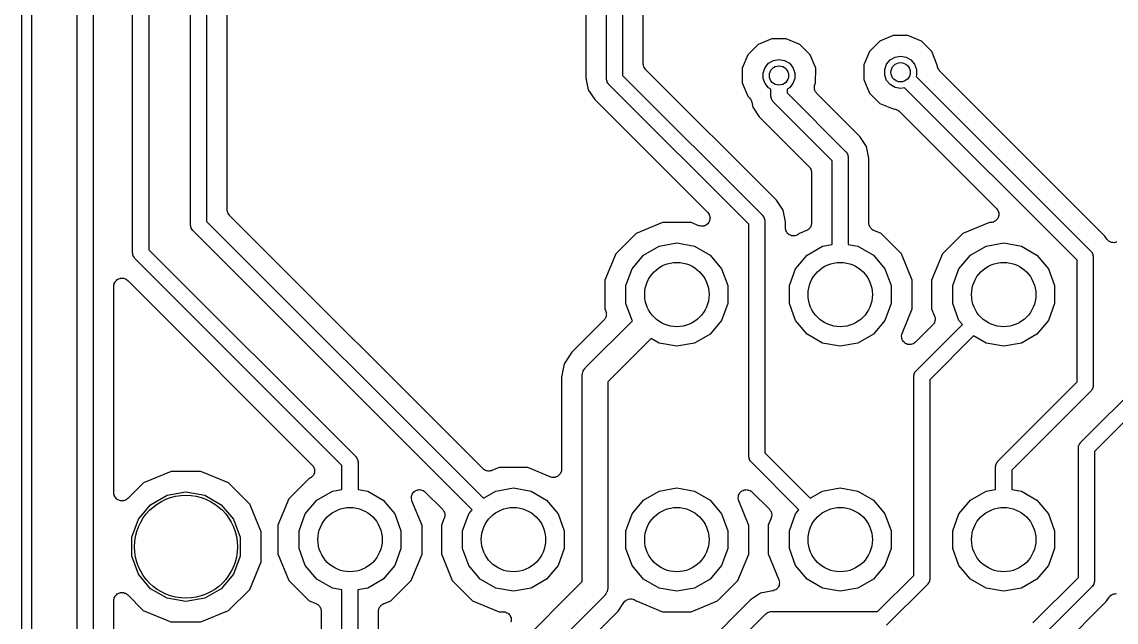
# Model space of a CAD drawing. Extents: x 25 to 125, y -125 to -25.
# Drawn here: x 24.93 to 41.93, y -100.95 to -91.62 of the extents above; entities that cross this region are included whole.
import ezdxf

# ---------------------------------------------------------------- set-up
doc = ezdxf.new("R2010")
doc.units = 0
doc.header["$MEASUREMENT"] = 0
doc.layers.add('BLACK', color=7, linetype='CONTINUOUS')

msp = doc.modelspace()

# ---------------------------------------------------------------- linework, layer by layer
at = {"layer": 'Black'}
for p, q in [((24.925, -125), (24.925, -25)), ((25.075, -25.075), (25.075, -124.925)), ((26.6466, -95.2157), (26.6466, -51.816)), ((26.8966, -51.8678), (26.8966, -95.1639)), ((25.783, -110.794), (25.783, -67.7772)), ((26.033, -67.7772), (26.033, -110.742)), ((34.0126, -92.5068), (34.0126, -72.5885)), ((34.2626, -72.6179), (34.2626, -92.455)), ((27.5466, -94.7778), (27.5466, -74.9484)), ((27.7966, -75.0002), (27.7966, -94.726)), ((28.1166, -94.5408), (28.1166, -75.1853)), ((33.6926, -76.13), (33.6926, -92.4943)), ((34.5826, -92.2699), (34.5826, -89.2666)), ((38.4697, -91.8351), (38.2601, -91.9217)), ((38.6965, -91.8353), (38.4697, -91.8351)), ((38.9059, -91.9223), (38.6965, -91.8353)), ((36.3703, -91.9725), (36.2099, -92.1327)), ((36.5799, -91.8859), (36.3703, -91.9725)), ((36.8067, -91.8861), (36.5799, -91.8859)), ((37.0161, -91.9731), (36.8067, -91.8861)), ((37.1763, -92.1335), (37.0161, -91.9731)), ((38.2601, -91.9217), (38.0997, -92.0819)), ((39.0661, -92.0827), (38.9059, -91.9223)), ((36.2099, -92.1327), (36.1229, -92.3421)), ((37.2629, -92.3431), (37.1763, -92.1335)), ((38.0997, -92.0819), (38.0127, -92.2913)), ((38.4213, -92.213), (38.4968, -92.1694)), ((38.4968, -92.1694), (38.5826, -92.1542)), ((38.5826, -92.1542), (38.6684, -92.1694)), ((38.6684, -92.1694), (38.7439, -92.213)), ((39.1527, -92.2923), (39.0661, -92.0827)), ((34.5836, -92.2754), (34.5826, -92.2699)), ((34.5831, -92.2809), (34.5836, -92.2754)), ((34.5874, -92.297), (34.5831, -92.2809)), ((34.5903, -92.3133), (34.5874, -92.297)), ((34.5931, -92.3181), (34.5903, -92.3133)), ((34.5945, -92.3235), (34.5931, -92.3181)), ((34.604, -92.3371), (34.5945, -92.3235)), ((34.6123, -92.3515), (34.604, -92.3371)), ((34.6166, -92.3551), (34.6123, -92.3515)), ((36.1229, -92.3421), (36.1227, -92.5689)), ((36.4457, -92.4124), (36.4755, -92.3305)), ((36.4755, -92.3305), (36.5315, -92.2638)), ((36.5315, -92.2638), (36.607, -92.2202)), ((36.607, -92.2202), (36.6928, -92.205)), ((36.6928, -92.205), (36.7786, -92.2202)), ((36.7786, -92.2202), (36.8541, -92.2638)), ((36.8541, -92.2638), (36.9101, -92.3305)), ((36.9101, -92.3305), (36.9399, -92.4124)), ((37.2627, -92.5699), (37.2629, -92.3431)), ((38.0127, -92.2913), (38.0125, -92.5181)), ((38.3355, -92.3616), (38.3653, -92.2797)), ((38.3653, -92.2797), (38.4213, -92.213)), ((38.7439, -92.213), (38.7999, -92.2797)), ((38.7999, -92.2797), (38.8297, -92.3616)), ((39.1527, -92.2933), (39.1527, -92.2923)), ((39.1537, -92.2988), (39.1527, -92.2933)), ((39.1532, -92.3044), (39.1537, -92.2988)), ((39.1575, -92.3204), (39.1532, -92.3044)), ((39.1603, -92.3367), (39.1575, -92.3204)), ((39.1631, -92.3416), (39.1603, -92.3367)), ((39.1646, -92.347), (39.1631, -92.3416)), ((39.1741, -92.3606), (39.1646, -92.347)), ((33.6926, -92.4943), (33.7288, -92.6761)), ((34.0136, -92.5122), (34.0126, -92.5068)), ((34.0131, -92.5177), (34.0136, -92.5122)), ((34.0173, -92.5335), (34.0131, -92.5177)), ((34.2626, -92.455), (36.4358, -94.6282)), ((34.6198, -92.3597), (34.6166, -92.3551)), ((36.6532, -94.3931), (34.6198, -92.3597)), ((36.4457, -92.4996), (36.4457, -92.4124)), ((36.4755, -92.5815), (36.4457, -92.4996)), ((36.9399, -92.4996), (36.9101, -92.5815)), ((36.9399, -92.4124), (36.9399, -92.4996)), ((38.0125, -92.5181), (38.0991, -92.7277)), ((38.3355, -92.4488), (38.3355, -92.3616)), ((38.3653, -92.5307), (38.3355, -92.4488)), ((38.8297, -92.4488), (38.8226, -92.4684)), ((38.8226, -92.4684), (41.5412, -95.187)), ((38.8297, -92.3616), (38.8297, -92.4488)), ((39.1823, -92.3749), (39.1741, -92.3606)), ((39.1867, -92.3785), (39.1823, -92.3749)), ((39.1899, -92.3832), (39.1867, -92.3785)), ((41.7586, -94.9519), (39.1899, -92.3832)), ((33.7288, -92.6761), (33.8318, -92.8303)), ((34.0201, -92.5496), (34.0173, -92.5335)), ((34.0229, -92.5543), (34.0201, -92.5496)), ((34.0243, -92.5596), (34.0229, -92.5543)), ((34.0337, -92.573), (34.0243, -92.5596)), ((34.0418, -92.5871), (34.0337, -92.573)), ((34.0461, -92.5907), (34.0418, -92.5871)), ((34.0492, -92.5952), (34.0461, -92.5907)), ((36.2224, -94.7684), (34.0492, -92.5952)), ((36.1227, -92.5689), (36.2093, -92.7785)), ((36.5315, -92.6482), (36.4755, -92.5815)), ((36.5678, -92.6692), (36.5315, -92.6482)), ((36.5678, -92.776), (36.5678, -92.6692)), ((36.8541, -92.6482), (36.8178, -92.6692)), ((36.8178, -92.6692), (36.8178, -92.7242)), ((36.9101, -92.5815), (36.8541, -92.6482)), ((37.2426, -92.6381), (37.2456, -92.6247)), ((37.2437, -92.6465), (37.2426, -92.6381)), ((37.243, -92.6549), (37.2437, -92.6465)), ((37.2466, -92.6682), (37.243, -92.6549)), ((37.2456, -92.6247), (37.2468, -92.6109)), ((37.2484, -92.6819), (37.2466, -92.6682)), ((37.2468, -92.6109), (37.2504, -92.6033)), ((37.2522, -92.6893), (37.2484, -92.6819)), ((37.2504, -92.6033), (37.2522, -92.5951)), ((37.2522, -92.5951), (37.2627, -92.5699)), ((37.2544, -92.6975), (37.2522, -92.6893)), ((38.4213, -92.5974), (38.3653, -92.5307)), ((38.4968, -92.641), (38.4213, -92.5974)), ((38.5826, -92.6562), (38.4968, -92.641)), ((38.6457, -92.645), (38.5826, -92.6562)), ((41.3278, -95.3272), (38.6457, -92.645)), ((33.8318, -92.8303), (35.5844, -94.5829)), ((36.2093, -92.7785), (36.2339, -92.8031)), ((36.2339, -92.8031), (36.2426, -92.8156)), ((36.2426, -92.8156), (36.2526, -92.827)), ((36.2526, -92.827), (36.2552, -92.8335)), ((36.2552, -92.8335), (36.2592, -92.8393)), ((36.2592, -92.8393), (36.2631, -92.8539)), ((36.2631, -92.8539), (36.2686, -92.8681)), ((36.5688, -92.7814), (36.5678, -92.776)), ((36.5683, -92.7869), (36.5688, -92.7814)), ((36.5725, -92.8027), (36.5683, -92.7869)), ((36.5753, -92.8188), (36.5725, -92.8027)), ((36.5781, -92.8235), (36.5753, -92.8188)), ((36.5795, -92.8288), (36.5781, -92.8235)), ((36.5889, -92.8422), (36.5795, -92.8288)), ((36.597, -92.8563), (36.5889, -92.8422)), ((36.6013, -92.8599), (36.597, -92.8563)), ((36.6044, -92.8644), (36.6013, -92.8599)), ((36.8178, -92.7242), (37.7335, -93.6399)), ((37.2623, -92.7088), (37.2544, -92.6975)), ((37.2687, -92.721), (37.2623, -92.7088)), ((37.2749, -92.7267), (37.2687, -92.721)), ((37.2797, -92.7336), (37.2749, -92.7267)), ((37.9509, -93.4048), (37.2797, -92.7336)), ((38.0991, -92.7277), (38.2593, -92.8881)), ((36.2686, -92.8681), (36.284, -92.9453)), ((36.284, -92.9453), (36.387, -93.0995)), ((37.5201, -93.78), (36.6044, -92.8644)), ((38.2593, -92.8881), (38.4687, -92.9751)), ((38.4687, -92.9751), (38.4707, -92.9751)), ((38.4707, -92.9751), (38.4761, -92.9761)), ((38.4761, -92.9761), (38.4816, -92.9756)), ((38.4816, -92.9756), (38.4977, -92.9799)), ((38.4977, -92.9799), (38.5141, -92.9828)), ((38.5141, -92.9828), (38.5189, -92.9856)), ((38.5189, -92.9856), (38.5242, -92.987)), ((38.5242, -92.987), (38.5379, -92.9965)), ((38.5379, -92.9965), (38.5523, -93.0049)), ((38.5523, -93.0049), (38.5558, -93.0091)), ((38.5558, -93.0091), (38.5604, -93.0123)), ((38.5604, -93.0123), (40.0723, -94.5242)), ((36.387, -93.0995), (37.1629, -93.8754)), ((38.0539, -93.5589), (37.9509, -93.4048)), ((37.7335, -93.6399), (37.7366, -93.6444)), ((37.7366, -93.6444), (37.7408, -93.6479)), ((37.7408, -93.6479), (37.749, -93.6621)), ((37.749, -93.6621), (37.7584, -93.6754)), ((37.7584, -93.6754), (37.7598, -93.6807)), ((37.7598, -93.6807), (37.7625, -93.6855)), ((37.7625, -93.6855), (37.7654, -93.7016)), ((37.7654, -93.7016), (37.7696, -93.7174)), ((38.0901, -93.7408), (38.0539, -93.5589)), ((37.1629, -93.8754), (37.1661, -93.88)), ((37.1661, -93.88), (37.1704, -93.8836)), ((37.5201, -95.0802), (37.5201, -93.78)), ((37.7696, -93.7174), (37.7691, -93.7228)), ((37.7691, -93.7228), (37.7701, -93.7283)), ((37.7701, -93.7283), (37.7701, -95.0802)), ((38.0901, -94.7485), (38.0901, -93.7408)), ((37.1704, -93.8836), (37.1786, -93.8979)), ((37.1786, -93.8979), (37.1882, -93.9115)), ((37.1882, -93.9115), (37.1896, -93.9169)), ((37.1896, -93.9169), (37.1924, -93.9218)), ((37.1924, -93.9218), (37.1953, -93.9381)), ((37.1953, -93.9381), (37.1996, -93.9541)), ((37.1996, -93.9541), (37.1991, -93.9597)), ((37.1991, -93.9597), (37.2001, -93.9652)), ((37.2001, -93.9652), (37.2001, -94.7483)), ((36.7562, -94.5473), (36.6532, -94.3931)), ((28.1176, -94.5464), (28.1166, -94.5408)), ((28.1171, -94.5519), (28.1176, -94.5464)), ((28.1214, -94.5679), (28.1171, -94.5519)), ((36.7924, -94.7291), (36.7562, -94.5473)), ((40.0723, -94.5242), (40.0819, -94.5379)), ((40.0819, -94.5379), (40.0926, -94.5506)), ((40.0926, -94.5506), (40.0944, -94.5558)), ((40.0944, -94.5558), (40.0976, -94.5604)), ((40.0976, -94.5604), (40.1019, -94.5765)), ((27.7966, -94.726), (32.0982, -99.0276)), ((28.1243, -94.5843), (28.1214, -94.5679)), ((28.1271, -94.5891), (28.1243, -94.5843)), ((28.1285, -94.5945), (28.1271, -94.5891)), ((28.138, -94.6081), (28.1285, -94.5945)), ((28.1463, -94.6225), (28.138, -94.6081)), ((28.1506, -94.6261), (28.1463, -94.6225)), ((28.1538, -94.6307), (28.1506, -94.6261)), ((32.0929, -98.5697), (28.1538, -94.6307)), ((35.5844, -94.5829), (35.5955, -94.5988)), ((35.5955, -94.5988), (35.6073, -94.6142)), ((35.6091, -94.7232), (35.6017, -94.7411)), ((35.6073, -94.6142), (35.6081, -94.6168)), ((35.6081, -94.6168), (35.6097, -94.6191)), ((35.6173, -94.7056), (35.6091, -94.7232)), ((35.6097, -94.6191), (35.6147, -94.6378)), ((35.6147, -94.6378), (35.6205, -94.6563)), ((35.6175, -94.7029), (35.6173, -94.7056)), ((35.6186, -94.7003), (35.6175, -94.7029)), ((35.6194, -94.681), (35.6186, -94.7003)), ((35.6211, -94.6617), (35.6194, -94.681)), ((35.6205, -94.6563), (35.6204, -94.659)), ((35.6204, -94.659), (35.6211, -94.6617)), ((36.4358, -94.6282), (36.4389, -94.6327)), ((36.4389, -94.6327), (36.4432, -94.6363)), ((36.4432, -94.6363), (36.4513, -94.6504)), ((36.4513, -94.6504), (36.4607, -94.6638)), ((36.4607, -94.6638), (36.4621, -94.6691)), ((36.4621, -94.6691), (36.4649, -94.6738)), ((36.4649, -94.6738), (36.4677, -94.6899)), ((36.4677, -94.6899), (36.4719, -94.7057)), ((36.4719, -94.7057), (36.4714, -94.7112)), ((36.4714, -94.7112), (36.4724, -94.7166)), ((36.4724, -94.7166), (36.4724, -98.3218)), ((36.7924, -94.8236), (36.7924, -94.7291)), ((40.0258, -94.7334), (40.0204, -94.7344)), ((40.0403, -94.7251), (40.0258, -94.7334)), ((40.0554, -94.7181), (40.0403, -94.7251)), ((40.0593, -94.7142), (40.0554, -94.7181)), ((40.0641, -94.7114), (40.0593, -94.7142)), ((40.0748, -94.6987), (40.0641, -94.7114)), ((40.0865, -94.6869), (40.0748, -94.6987)), ((40.0889, -94.6819), (40.0865, -94.6869)), ((40.0924, -94.6776), (40.0889, -94.6819)), ((40.0982, -94.662), (40.0924, -94.6776)), ((40.1052, -94.6469), (40.0982, -94.662)), ((40.1019, -94.5765), (40.1076, -94.5921)), ((40.1057, -94.6414), (40.1052, -94.6469)), ((40.1076, -94.6362), (40.1057, -94.6414)), ((40.1076, -94.5921), (40.1076, -94.5976)), ((40.1076, -94.5976), (40.109, -94.603)), ((40.109, -94.603), (40.1076, -94.6196)), ((40.1076, -94.6196), (40.1076, -94.6362)), ((27.5476, -94.7832), (27.5466, -94.7778)), ((27.5471, -94.7887), (27.5476, -94.7832)), ((27.5513, -94.8044), (27.5471, -94.7887)), ((27.5542, -94.8205), (27.5513, -94.8044)), ((27.5569, -94.8253), (27.5542, -94.8205)), ((27.5583, -94.8306), (27.5569, -94.8253)), ((27.5677, -94.844), (27.5583, -94.8306)), ((27.5759, -94.8581), (27.5677, -94.844)), ((27.5801, -94.8617), (27.5759, -94.8581)), ((27.5832, -94.8662), (27.5801, -94.8617)), ((31.9231, -99.206), (27.5832, -94.8662)), ((34.8833, -94.741), (34.4715, -94.9112)), ((35.3288, -94.7414), (34.8833, -94.741)), ((35.4459, -94.79), (35.3288, -94.7414)), ((35.4648, -94.7942), (35.4459, -94.79)), ((35.4835, -94.7993), (35.4648, -94.7942)), ((35.4863, -94.799), (35.4835, -94.7993)), ((35.489, -94.7996), (35.4863, -94.799)), ((35.5082, -94.7971), (35.489, -94.7996)), ((35.5275, -94.7954), (35.5082, -94.7971)), ((35.53, -94.7943), (35.5275, -94.7954)), ((35.5327, -94.7939), (35.53, -94.7943)), ((35.5499, -94.785), (35.5327, -94.7939)), ((35.5675, -94.7768), (35.5499, -94.785)), ((35.5694, -94.7748), (35.5675, -94.7768)), ((35.5718, -94.7736), (35.5694, -94.7748)), ((35.5849, -94.7593), (35.5718, -94.7736)), ((35.5986, -94.7456), (35.5849, -94.7593)), ((35.5998, -94.7431), (35.5986, -94.7456)), ((35.6017, -94.7411), (35.5998, -94.7431)), ((36.2224, -98.3736), (36.2224, -94.7684)), ((36.7953, -94.8399), (36.7924, -94.8236)), ((36.7967, -94.8564), (36.7953, -94.8399)), ((36.7991, -94.8615), (36.7967, -94.8564)), ((36.8001, -94.8671), (36.7991, -94.8615)), ((36.8083, -94.8814), (36.8001, -94.8671)), ((36.8153, -94.8964), (36.8083, -94.8814)), ((36.8193, -94.9004), (36.8153, -94.8964)), ((36.8221, -94.9053), (36.8193, -94.9004)), ((37.1216, -94.8657), (37.0115, -94.9112)), ((37.1287, -94.8612), (37.1216, -94.8657)), ((37.1366, -94.8583), (37.1287, -94.8612)), ((37.1471, -94.8494), (37.1366, -94.8583)), ((37.1588, -94.842), (37.1471, -94.8494)), ((37.1639, -94.8354), (37.1588, -94.842)), ((37.1704, -94.8299), (37.1639, -94.8354)), ((37.1773, -94.818), (37.1704, -94.8299)), ((37.1857, -94.8071), (37.1773, -94.818)), ((37.1882, -94.799), (37.1857, -94.8071)), ((37.1924, -94.7917), (37.1882, -94.799)), ((37.1948, -94.7782), (37.1924, -94.7917)), ((37.199, -94.765), (37.1948, -94.7782)), ((37.2001, -94.7483), (37.1986, -94.7566)), ((37.1986, -94.7566), (37.199, -94.765)), ((38.0915, -94.7567), (38.0901, -94.7485)), ((38.0911, -94.765), (38.0915, -94.7567)), ((38.0953, -94.7782), (38.0911, -94.765)), ((38.0977, -94.7919), (38.0953, -94.7782)), ((38.1019, -94.7991), (38.0977, -94.7919)), ((38.1044, -94.807), (38.1019, -94.7991)), ((38.1128, -94.8181), (38.1044, -94.807)), ((38.1198, -94.8301), (38.1128, -94.8181)), ((38.1261, -94.8355), (38.1198, -94.8301)), ((38.1312, -94.8421), (38.1261, -94.8355)), ((38.1429, -94.8495), (38.1312, -94.8421)), ((38.1536, -94.8585), (38.1429, -94.8495)), ((38.1614, -94.8613), (38.1536, -94.8585)), ((38.1684, -94.8658), (38.1614, -94.8613)), ((38.2803, -94.9123), (38.1684, -94.8658)), ((39.9633, -94.741), (39.5515, -94.9112)), ((39.9824, -94.741), (39.9633, -94.741)), ((39.9988, -94.7382), (39.9824, -94.741)), ((40.0154, -94.7367), (39.9988, -94.7382)), ((40.0204, -94.7344), (40.0154, -94.7367)), ((34.4715, -94.9112), (34.1561, -95.226)), ((34.8304, -95.1066), (35.1051, -95.0582)), ((35.1051, -95.0582), (35.3797, -95.1066)), ((36.8348, -94.9159), (36.8221, -94.9053)), ((36.8465, -94.9276), (36.8348, -94.9159)), ((36.8516, -94.93), (36.8465, -94.9276)), ((36.8559, -94.9336), (36.8516, -94.93)), ((36.8714, -94.9393), (36.8559, -94.9336)), ((36.8864, -94.9463), (36.8714, -94.9393)), ((36.892, -94.9468), (36.8864, -94.9463)), ((36.8973, -94.9487), (36.892, -94.9468)), ((36.9139, -94.9487), (36.8973, -94.9487)), ((36.9304, -94.9502), (36.9139, -94.9487)), ((36.9358, -94.9487), (36.9304, -94.9502)), ((36.9415, -94.9487), (36.9358, -94.9487)), ((36.957, -94.943), (36.9415, -94.9487)), ((36.973, -94.9388), (36.957, -94.943)), ((36.9776, -94.9355), (36.973, -94.9388)), ((36.9829, -94.9336), (36.9776, -94.9355)), ((36.9956, -94.923), (36.9829, -94.9336)), ((37.0091, -94.9135), (36.9956, -94.923)), ((37.0115, -94.9112), (37.0091, -94.9135)), ((38.5951, -95.2276), (38.2803, -94.9123)), ((39.5515, -94.9112), (39.2361, -95.226)), ((39.9104, -95.1066), (40.1851, -95.0582)), ((40.1851, -95.0582), (40.4597, -95.1066)), ((41.7896, -94.9982), (41.7586, -94.9519)), ((41.7905, -94.9992), (41.7896, -94.9982)), ((41.7911, -95.0004), (41.7905, -94.9992)), ((41.8057, -95.0151), (41.7911, -95.0004)), ((41.8201, -95.0301), (41.8057, -95.0151)), ((41.8213, -95.0307), (41.8201, -95.0301)), ((41.8222, -95.0316), (41.8213, -95.0307)), ((41.841, -95.0404), (41.8222, -95.0316)), ((41.8596, -95.0496), (41.841, -95.0404)), ((41.861, -95.0497), (41.8596, -95.0496)), ((41.8622, -95.0503), (41.861, -95.0497)), ((41.8829, -95.0521), (41.8622, -95.0503)), ((41.9035, -95.0544), (41.8829, -95.0521)), ((41.9048, -95.0541), (41.9035, -95.0544)), ((41.9061, -95.0542), (41.9048, -95.0541)), ((41.9262, -95.0488), (41.9061, -95.0542)), ((41.9463, -95.0439), (41.9262, -95.0488)), ((26.6476, -95.2211), (26.6466, -95.2157)), ((26.6471, -95.2266), (26.6476, -95.2211)), ((26.6513, -95.2423), (26.6471, -95.2266)), ((26.6541, -95.2584), (26.6513, -95.2423)), ((26.8966, -95.1639), (30.1135, -98.3808)), ((34.1561, -95.226), (33.9853, -95.6375)), ((34.5889, -95.246), (34.8304, -95.1066)), ((35.3797, -95.1066), (35.6213, -95.246)), ((37.1289, -95.246), (37.3704, -95.1066)), ((37.3704, -95.1066), (37.5201, -95.0802)), ((37.7701, -95.0802), (37.9197, -95.1066)), ((37.9197, -95.1066), (38.1613, -95.246)), ((38.7653, -95.6394), (38.5951, -95.2276)), ((39.2361, -95.226), (39.0653, -95.6375)), ((39.6689, -95.246), (39.9104, -95.1066)), ((40.4597, -95.1066), (40.7013, -95.246)), ((41.5412, -95.187), (41.5443, -95.1915)), ((41.5443, -95.1915), (41.5486, -95.1951)), ((41.5486, -95.1951), (41.5567, -95.2092)), ((41.5567, -95.2092), (41.5661, -95.2226)), ((41.5661, -95.2226), (41.5675, -95.2279)), ((41.5675, -95.2279), (41.5703, -95.2326)), ((41.5703, -95.2326), (41.5731, -95.2487)), ((26.6569, -95.2632), (26.6541, -95.2584)), ((26.6583, -95.2685), (26.6569, -95.2632)), ((26.6677, -95.2819), (26.6583, -95.2685)), ((26.6758, -95.296), (26.6677, -95.2819)), ((26.6801, -95.2996), (26.6758, -95.296)), ((26.6832, -95.3041), (26.6801, -95.2996)), ((29.9001, -98.5209), (26.6832, -95.3041)), ((34.4096, -95.4597), (34.5889, -95.246)), ((35.6213, -95.246), (35.8005, -95.4597)), ((36.9496, -95.4597), (37.1289, -95.246)), ((38.1613, -95.246), (38.3405, -95.4597)), ((39.4896, -95.4597), (39.6689, -95.246)), ((40.7013, -95.246), (40.8805, -95.4597)), ((41.3278, -97.2203), (41.3278, -95.3272)), ((41.5731, -95.2487), (41.5773, -95.2645)), ((41.5773, -95.2645), (41.5768, -95.27)), ((41.5768, -95.27), (41.5778, -95.2754)), ((41.5778, -95.2754), (41.5778, -97.2721)), ((34.3142, -95.7218), (34.4096, -95.4597)), ((35.8005, -95.4597), (35.8959, -95.7218)), ((36.8542, -95.7218), (36.9496, -95.4597)), ((38.3405, -95.4597), (38.4359, -95.7218)), ((39.3942, -95.7218), (39.4896, -95.4597)), ((40.8805, -95.4597), (40.9759, -95.7218)), ((26.353, -95.733), (26.3559, -95.7167)), ((26.353, -98.9419), (26.353, -95.733)), ((26.3559, -95.7167), (26.3573, -95.7001)), ((26.3573, -95.7001), (26.3597, -95.6951)), ((26.3597, -95.6951), (26.3607, -95.6896)), ((26.3607, -95.6896), (26.369, -95.6752)), ((26.369, -95.6752), (26.376, -95.6602)), ((26.376, -95.6602), (26.3799, -95.6562)), ((26.3799, -95.6562), (26.3827, -95.6514)), ((26.3827, -95.6514), (26.3954, -95.6407)), ((26.3954, -95.6407), (26.4072, -95.629)), ((26.4072, -95.629), (26.4122, -95.6266)), ((26.4122, -95.6266), (26.4165, -95.623)), ((26.4165, -95.623), (26.4321, -95.6173)), ((26.4321, -95.6173), (26.4471, -95.6103)), ((26.4471, -95.6103), (26.4527, -95.6098)), ((26.4527, -95.6098), (26.4579, -95.6079)), ((26.4579, -95.6079), (26.4745, -95.6079)), ((26.4745, -95.6079), (26.4911, -95.6065)), ((26.4911, -95.6065), (26.4965, -95.6079)), ((26.4965, -95.6079), (26.5021, -95.6079)), ((26.5021, -95.6079), (26.5176, -95.6136)), ((26.5176, -95.6136), (26.5337, -95.6179)), ((26.5337, -95.6179), (26.5382, -95.6211)), ((26.5382, -95.6211), (26.5435, -95.623)), ((26.5435, -95.623), (26.5562, -95.6337)), ((26.5562, -95.6337), (26.5698, -95.6432)), ((26.5698, -95.6432), (29.4383, -98.5117)), ((33.9853, -95.6375), (33.9849, -96.083)), ((34.3142, -96.0007), (34.3142, -95.7218)), ((35.8959, -95.7218), (35.8959, -96.0007)), ((36.8542, -96.0007), (36.8542, -95.7218)), ((38.4359, -95.7218), (38.4359, -96.0007)), ((38.7649, -96.085), (38.7653, -95.6394)), ((39.0653, -95.6375), (39.0649, -96.083)), ((39.3942, -96.0007), (39.3942, -95.7218)), ((40.9759, -95.7218), (40.9759, -96.0007)), ((33.9849, -96.083), (34.0002, -96.12)), ((34.4096, -96.2627), (34.3142, -96.0007)), ((35.8959, -96.0007), (35.8005, -96.2627)), ((36.9496, -96.2627), (36.8542, -96.0007)), ((38.4359, -96.0007), (38.3405, -96.2627)), ((38.6076, -96.4638), (38.7649, -96.085)), ((39.0649, -96.083), (39.1112, -96.1951)), ((39.4896, -96.2627), (39.3942, -96.0007)), ((40.9759, -96.0007), (40.8805, -96.2627)), ((33.9726, -96.2583), (33.4739, -96.7569)), ((33.9773, -96.2515), (33.9726, -96.2583)), ((33.9835, -96.2459), (33.9773, -96.2515)), ((33.9899, -96.2336), (33.9835, -96.2459)), ((33.9979, -96.2222), (33.9899, -96.2336)), ((34, -96.2142), (33.9979, -96.2222)), ((34.0039, -96.2068), (34, -96.2142)), ((34.0002, -96.12), (34.0019, -96.1281)), ((34.0019, -96.1281), (34.0054, -96.1356)), ((34.0057, -96.193), (34.0039, -96.2068)), ((34.0054, -96.1356), (34.0067, -96.1495)), ((34.0093, -96.1796), (34.0057, -96.193)), ((34.0067, -96.1495), (34.0097, -96.1631)), ((34.0097, -96.1631), (34.0086, -96.1713)), ((34.0086, -96.1713), (34.0093, -96.1796)), ((34.4147, -96.2688), (34.4096, -96.2627)), ((35.8005, -96.2627), (35.6213, -96.4764)), ((37.1289, -96.4764), (36.9496, -96.2627)), ((38.3405, -96.2627), (38.1613, -96.4764)), ((39.1112, -96.1951), (39.113, -96.2032)), ((39.113, -96.2032), (39.1165, -96.2107)), ((39.1165, -96.2107), (39.1177, -96.2246)), ((39.1203, -96.2546), (39.1167, -96.2681)), ((39.1177, -96.2246), (39.1207, -96.2381)), ((39.1207, -96.2381), (39.1196, -96.2464)), ((39.1196, -96.2464), (39.1203, -96.2546)), ((39.5431, -96.3265), (39.4896, -96.2627)), ((40.8805, -96.2627), (40.7013, -96.4764)), ((33.6914, -96.9921), (34.4147, -96.2688)), ((39.0836, -96.3334), (38.8147, -96.6023)), ((38.8244, -97.0451), (39.5431, -96.3265)), ((39.0884, -96.3266), (39.0836, -96.3334)), ((39.0945, -96.321), (39.0884, -96.3266)), ((39.1009, -96.3086), (39.0945, -96.321)), ((39.1089, -96.2972), (39.1009, -96.3086)), ((39.111, -96.2892), (39.1089, -96.2972)), ((39.1149, -96.2819), (39.111, -96.2892)), ((39.1167, -96.2681), (39.1149, -96.2819)), ((34.7054, -96.5437), (34.0328, -97.2163)), ((34.8304, -96.6158), (34.7054, -96.5437)), ((35.6213, -96.4764), (35.3797, -96.6158)), ((37.3704, -96.6158), (37.1289, -96.4764)), ((38.1613, -96.4764), (37.9197, -96.6158)), ((38.598, -96.5068), (38.5986, -96.5042)), ((38.6005, -96.5261), (38.598, -96.5068)), ((38.5983, -96.5014), (38.6034, -96.4827)), ((38.5986, -96.5042), (38.5983, -96.5014)), ((38.6022, -96.5454), (38.6005, -96.5261)), ((38.6034, -96.5478), (38.6022, -96.5454)), ((38.6034, -96.4827), (38.6076, -96.4638)), ((38.6037, -96.5506), (38.6034, -96.5478)), ((38.6126, -96.5678), (38.6037, -96.5506)), ((38.6208, -96.5853), (38.6126, -96.5678)), ((38.6228, -96.5873), (38.6208, -96.5853)), ((38.624, -96.5897), (38.6228, -96.5873)), ((38.6383, -96.6028), (38.624, -96.5897)), ((38.652, -96.6165), (38.6383, -96.6028)), ((38.8147, -96.6023), (38.7988, -96.6134)), ((39.7182, -96.5049), (39.0378, -97.1853)), ((39.9104, -96.6158), (39.7182, -96.5049)), ((40.7013, -96.4764), (40.4597, -96.6158)), ((33.4739, -96.7569), (33.3547, -96.9354)), ((35.1051, -96.6643), (34.8304, -96.6158)), ((35.3797, -96.6158), (35.1051, -96.6643)), ((37.6451, -96.6643), (37.3704, -96.6158)), ((37.9197, -96.6158), (37.6451, -96.6643)), ((38.6545, -96.6177), (38.652, -96.6165)), ((38.6565, -96.6195), (38.6545, -96.6177)), ((38.6745, -96.627), (38.6565, -96.6195)), ((38.692, -96.6352), (38.6745, -96.627)), ((38.6947, -96.6354), (38.692, -96.6352)), ((38.6973, -96.6365), (38.6947, -96.6354)), ((38.7166, -96.6373), (38.6973, -96.6365)), ((38.7359, -96.639), (38.7166, -96.6373)), ((38.7386, -96.6383), (38.7359, -96.639)), ((38.7413, -96.6384), (38.7386, -96.6383)), ((38.7598, -96.6326), (38.7413, -96.6384)), ((38.7785, -96.6276), (38.7598, -96.6326)), ((38.7808, -96.626), (38.7785, -96.6276)), ((38.7834, -96.6252), (38.7808, -96.626)), ((38.7988, -96.6134), (38.7834, -96.6252)), ((40.1851, -96.6643), (39.9104, -96.6158)), ((40.4597, -96.6158), (40.1851, -96.6643)), ((33.3547, -96.9354), (33.3128, -97.146)), ((41.3826, -98.1583), (42.6001, -96.9408)), ((33.6336, -97.1161), (33.6403, -97.0908)), ((33.6403, -97.0908), (33.6449, -97.0651)), ((33.6449, -97.0651), (33.6493, -97.0575)), ((33.6493, -97.0575), (33.6515, -97.049)), ((33.6515, -97.049), (33.6665, -97.0276)), ((33.6665, -97.0276), (33.6796, -97.0049)), ((33.6796, -97.0049), (33.6863, -96.9993)), ((33.6863, -96.9993), (33.6914, -96.9921)), ((38.7883, -97.1226), (38.7925, -97.1068)), ((38.7925, -97.1068), (38.7953, -97.0907)), ((38.7953, -97.0907), (38.7981, -97.086)), ((38.7981, -97.086), (38.7995, -97.0807)), ((38.7995, -97.0807), (38.8089, -97.0673)), ((38.8089, -97.0673), (38.817, -97.0531)), ((38.817, -97.0531), (38.8213, -97.0496)), ((38.8213, -97.0496), (38.8244, -97.0451)), ((42.8135, -97.081), (41.596, -98.2984)), ((33.3128, -97.146), (33.3128, -98.5787)), ((33.6328, -97.1335), (33.6343, -97.1248)), ((33.6328, -100.323), (33.6328, -97.1335)), ((33.6343, -97.1248), (33.6336, -97.1161)), ((34.0328, -97.2163), (34.0328, -100.406)), ((38.7878, -97.1335), (38.7888, -97.1281)), ((38.7878, -100.227), (38.7878, -97.1335)), ((38.7888, -97.1281), (38.7883, -97.1226)), ((39.0378, -97.1853), (39.0378, -100.279)), ((40.0967, -98.4515), (41.3278, -97.2203)), ((41.5773, -97.283), (41.5731, -97.2988)), ((41.5778, -97.2721), (41.5768, -97.2775)), ((41.5768, -97.2775), (41.5773, -97.283)), ((41.5412, -97.3605), (40.3101, -98.5916)), ((41.5443, -97.356), (41.5412, -97.3605)), ((41.5486, -97.3525), (41.5443, -97.356)), ((41.5567, -97.3383), (41.5486, -97.3525)), ((41.5661, -97.3249), (41.5567, -97.3383)), ((41.5675, -97.3196), (41.5661, -97.3249)), ((41.5703, -97.3149), (41.5675, -97.3196)), ((41.5731, -97.2988), (41.5703, -97.3149)), ((41.346, -98.2466), (41.347, -98.2412)), ((41.346, -100.26), (41.346, -98.2466)), ((41.3465, -98.2357), (41.3507, -98.22)), ((41.347, -98.2412), (41.3465, -98.2357)), ((41.3507, -98.22), (41.3535, -98.2039)), ((41.3535, -98.2039), (41.3563, -98.1991)), ((41.3563, -98.1991), (41.3577, -98.1938)), ((41.3577, -98.1938), (41.3671, -98.1804)), ((41.3671, -98.1804), (41.3753, -98.1663)), ((41.3753, -98.1663), (41.3795, -98.1628)), ((41.3795, -98.1628), (41.3826, -98.1583)), ((41.596, -98.2984), (41.596, -100.312)), ((30.1135, -98.3808), (30.1166, -98.3853)), ((30.1166, -98.3853), (30.1208, -98.3888)), ((30.1208, -98.3888), (30.129, -98.4029)), ((30.129, -98.4029), (30.1384, -98.4163)), ((30.1384, -98.4163), (30.1398, -98.4216)), ((30.1398, -98.4216), (30.1425, -98.4264)), ((30.1425, -98.4264), (30.1454, -98.4425)), ((30.1454, -98.4425), (30.1496, -98.4582)), ((30.1496, -98.4582), (30.1491, -98.4637)), ((30.1491, -98.4637), (30.1501, -98.4691)), ((30.1501, -98.4691), (30.1501, -98.8902)), ((36.2234, -98.379), (36.2224, -98.3736)), ((36.2229, -98.3845), (36.2234, -98.379)), ((36.2271, -98.4002), (36.2229, -98.3845)), ((36.2299, -98.4163), (36.2271, -98.4002)), ((36.2327, -98.4211), (36.2299, -98.4163)), ((36.2341, -98.4264), (36.2327, -98.4211)), ((36.2435, -98.4398), (36.2341, -98.4264)), ((36.2516, -98.4539), (36.2435, -98.4398)), ((36.2559, -98.4574), (36.2516, -98.4539)), ((36.259, -98.4619), (36.2559, -98.4574)), ((37.0031, -99.206), (36.259, -98.4619)), ((36.4724, -98.3218), (37.1782, -99.0276)), ((40.0718, -98.487), (40.0811, -98.4736)), ((40.0811, -98.4736), (40.0893, -98.4595)), ((40.0893, -98.4595), (40.0935, -98.456)), ((40.0935, -98.456), (40.0967, -98.4515)), ((27.2434, -98.611), (26.8132, -98.7888)), ((27.7088, -98.6114), (27.2434, -98.611)), ((28.1387, -98.7899), (27.7088, -98.6114)), ((29.4383, -98.5117), (29.4463, -98.5231)), ((29.4463, -98.5231), (29.4557, -98.5334)), ((29.4557, -98.5334), (29.4588, -98.541)), ((29.4588, -98.541), (29.4636, -98.5478)), ((29.4636, -98.5478), (29.4672, -98.5613)), ((29.4712, -98.6344), (29.4653, -98.647)), ((29.4672, -98.5613), (29.4725, -98.5741)), ((29.4719, -98.6261), (29.4712, -98.6344)), ((29.4744, -98.6182), (29.4719, -98.6261)), ((29.4725, -98.5741), (29.4729, -98.5824)), ((29.4729, -98.5824), (29.475, -98.5904)), ((29.475, -98.5904), (29.4738, -98.6043)), ((29.4738, -98.6043), (29.4744, -98.6182)), ((29.9001, -98.8902), (29.9001, -98.5209)), ((32.0997, -98.5745), (32.0929, -98.5697)), ((32.1053, -98.5806), (32.0997, -98.5745)), ((32.1177, -98.5871), (32.1053, -98.5806)), ((32.129, -98.595), (32.1177, -98.5871)), ((32.1371, -98.5972), (32.129, -98.595)), ((32.1444, -98.601), (32.1371, -98.5972)), ((32.1582, -98.6029), (32.1444, -98.601)), ((32.1717, -98.6065), (32.1582, -98.6029)), ((32.1799, -98.6057), (32.1717, -98.6065)), ((32.1881, -98.6068), (32.1799, -98.6057)), ((32.2017, -98.6038), (32.1881, -98.6068)), ((32.2156, -98.6026), (32.2017, -98.6038)), ((32.2231, -98.5991), (32.2156, -98.6026)), ((32.2312, -98.5973), (32.2231, -98.5991)), ((32.3433, -98.551), (32.2312, -98.5973)), ((32.7888, -98.5514), (32.3433, -98.551)), ((33.1371, -98.696), (32.7888, -98.5514)), ((33.2982, -98.6342), (33.2929, -98.6471)), ((33.3051, -98.6222), (33.2982, -98.6342)), ((33.3066, -98.614), (33.3051, -98.6222)), ((33.3098, -98.6063), (33.3066, -98.614)), ((33.3104, -98.5924), (33.3098, -98.6063)), ((33.3128, -98.5787), (33.3104, -98.5924)), ((40.0601, -98.5399), (40.061, -98.5344)), ((40.0601, -98.8902), (40.0601, -98.5399)), ((40.0605, -98.529), (40.0648, -98.5132)), ((40.061, -98.5344), (40.0605, -98.529)), ((40.0648, -98.5132), (40.0676, -98.4971)), ((40.0676, -98.4971), (40.0704, -98.4923)), ((40.0704, -98.4923), (40.0718, -98.487)), ((40.3101, -98.5916), (40.3101, -98.8902)), ((26.8132, -98.7888), (26.5697, -99.0318)), ((28.4675, -99.1193), (28.1387, -98.7899)), ((29.3915, -98.7212), (29.0761, -99.036)), ((29.397, -98.7189), (29.3915, -98.7212)), ((29.4087, -98.7114), (29.397, -98.7189)), ((29.4214, -98.7055), (29.4087, -98.7114)), ((29.4272, -98.6997), (29.4214, -98.7055)), ((29.4342, -98.6952), (29.4272, -98.6997)), ((29.4427, -98.6842), (29.4342, -98.6952)), ((29.4525, -98.6744), (29.4427, -98.6842)), ((29.456, -98.6668), (29.4525, -98.6744)), ((29.4611, -98.6603), (29.456, -98.6668)), ((29.4653, -98.647), (29.4611, -98.6603)), ((33.1507, -98.6991), (33.1371, -98.696)), ((33.1637, -98.7038), (33.1507, -98.6991)), ((33.172, -98.7038), (33.1637, -98.7038)), ((33.1801, -98.7056), (33.172, -98.7038)), ((33.1939, -98.7038), (33.1801, -98.7056)), ((33.2079, -98.7038), (33.1939, -98.7038)), ((33.2157, -98.701), (33.2079, -98.7038)), ((33.2239, -98.6999), (33.2157, -98.701)), ((33.2362, -98.6935), (33.2239, -98.6999)), ((33.2493, -98.6887), (33.2362, -98.6935)), ((33.2557, -98.6834), (33.2493, -98.6887)), ((33.263, -98.6796), (33.2557, -98.6834)), ((33.2724, -98.6693), (33.263, -98.6796)), ((33.2831, -98.6604), (33.2724, -98.6693)), ((33.2872, -98.6532), (33.2831, -98.6604)), ((33.2929, -98.6471), (33.2872, -98.6532)), ((26.3559, -98.9582), (26.353, -98.9419)), ((26.3573, -98.9747), (26.3559, -98.9582)), ((26.3597, -98.9798), (26.3573, -98.9747)), ((26.3607, -98.9854), (26.3597, -98.9798)), ((26.9266, -99.1276), (27.1832, -98.9794)), ((27.1832, -98.9794), (27.4751, -98.928)), ((27.4751, -98.928), (27.7669, -98.9794)), ((27.7669, -98.9794), (28.0235, -99.1276)), ((29.5089, -99.056), (29.7504, -98.9166)), ((29.7504, -98.9166), (29.9001, -98.8902)), ((30.1501, -98.8902), (30.2997, -98.9166)), ((30.2997, -98.9166), (30.5413, -99.056)), ((30.9828, -98.9877), (30.984, -98.9851)), ((30.984, -98.9851), (30.9844, -98.9823)), ((30.9844, -98.9823), (30.9933, -98.9652)), ((30.9933, -98.9652), (31.0014, -98.9477)), ((31.0014, -98.9477), (31.0035, -98.9457)), ((31.0035, -98.9457), (31.0048, -98.9432)), ((31.0048, -98.9432), (31.019, -98.9302)), ((31.019, -98.9302), (31.0326, -98.9165)), ((31.0326, -98.9165), (31.0352, -98.9153)), ((31.0352, -98.9153), (31.0373, -98.9134)), ((31.0373, -98.9134), (31.0552, -98.906)), ((31.0552, -98.906), (31.0726, -98.8979)), ((31.0726, -98.8979), (31.0754, -98.8976)), ((31.0754, -98.8976), (31.0781, -98.8965)), ((31.0781, -98.8965), (31.0974, -98.8957)), ((31.0974, -98.8957), (31.1165, -98.894)), ((31.1165, -98.894), (31.1193, -98.8948)), ((31.1193, -98.8948), (31.1222, -98.8947)), ((31.1222, -98.8947), (31.1405, -98.9005)), ((31.1405, -98.9005), (31.1591, -98.9055)), ((31.1591, -98.9055), (31.1615, -98.9071)), ((31.1615, -98.9071), (31.1642, -98.908)), ((31.1642, -98.908), (31.1795, -98.9197)), ((31.1795, -98.9197), (31.1953, -98.9308)), ((31.1953, -98.9308), (31.4635, -99.1989)), ((32.0982, -99.0276), (32.2904, -98.9166)), ((32.2904, -98.9166), (32.5651, -98.8682)), ((32.5651, -98.8682), (32.8397, -98.9166)), ((32.8397, -98.9166), (33.0813, -99.056)), ((34.5889, -99.056), (34.8304, -98.9166)), ((34.8304, -98.9166), (35.1051, -98.8682)), ((35.1051, -98.8682), (35.3797, -98.9166)), ((35.3797, -98.9166), (35.6213, -99.056)), ((36.0628, -98.9877), (36.064, -98.9851)), ((36.064, -98.9851), (36.0644, -98.9823)), ((36.0644, -98.9823), (36.0733, -98.9652)), ((36.0733, -98.9652), (36.0814, -98.9477)), ((36.0814, -98.9477), (36.0835, -98.9457)), ((36.0835, -98.9457), (36.0848, -98.9432)), ((36.0848, -98.9432), (36.099, -98.9302)), ((36.099, -98.9302), (36.1126, -98.9165)), ((36.1126, -98.9165), (36.1152, -98.9153)), ((36.1152, -98.9153), (36.1173, -98.9134)), ((36.1173, -98.9134), (36.1352, -98.906)), ((36.1352, -98.906), (36.1526, -98.8979)), ((36.1526, -98.8979), (36.1554, -98.8976)), ((36.1554, -98.8976), (36.1581, -98.8965)), ((36.1581, -98.8965), (36.1774, -98.8957)), ((36.1774, -98.8957), (36.1965, -98.894)), ((36.1965, -98.894), (36.1993, -98.8948)), ((36.1993, -98.8948), (36.2022, -98.8947)), ((36.2022, -98.8947), (36.2205, -98.9005)), ((36.2205, -98.9005), (36.2391, -98.9055)), ((36.2391, -98.9055), (36.2415, -98.9071)), ((36.2415, -98.9071), (36.2442, -98.908)), ((36.2442, -98.908), (36.2595, -98.9197)), ((36.2595, -98.9197), (36.2753, -98.9308)), ((36.2753, -98.9308), (36.5435, -99.1989)), ((37.1782, -99.0276), (37.3704, -98.9166)), ((37.3704, -98.9166), (37.6451, -98.8682)), ((37.6451, -98.8682), (37.9197, -98.9166)), ((37.9197, -98.9166), (38.1613, -99.056)), ((39.6689, -99.056), (39.9104, -98.9166)), ((39.9104, -98.9166), (40.0601, -98.8902)), ((40.3101, -98.8902), (40.4597, -98.9166)), ((40.4597, -98.9166), (40.7013, -99.056)), ((26.3689, -98.9997), (26.3607, -98.9854)), ((26.3759, -99.0147), (26.3689, -98.9997)), ((26.3799, -99.0187), (26.3759, -99.0147)), ((26.3827, -99.0235), (26.3799, -99.0187)), ((26.3954, -99.0342), (26.3827, -99.0235)), ((26.4071, -99.0459), (26.3954, -99.0342)), ((26.4122, -99.0483), (26.4071, -99.0459)), ((26.4165, -99.0519), (26.4122, -99.0483)), ((26.432, -99.0576), (26.4165, -99.0519)), ((26.447, -99.0646), (26.432, -99.0576)), ((26.4526, -99.0651), (26.447, -99.0646)), ((26.4579, -99.067), (26.4526, -99.0651)), ((26.4745, -99.067), (26.4579, -99.067)), ((26.491, -99.0684), (26.4745, -99.067)), ((26.4964, -99.067), (26.491, -99.0684)), ((26.5021, -99.067), (26.4964, -99.067)), ((26.5176, -99.0613), (26.5021, -99.067)), ((26.5336, -99.0571), (26.5176, -99.0613)), ((26.5382, -99.0538), (26.5336, -99.0571)), ((26.5435, -99.0519), (26.5382, -99.0538)), ((26.5562, -99.0413), (26.5435, -99.0519)), ((26.5697, -99.0318), (26.5562, -99.0413)), ((26.7361, -99.3546), (26.9266, -99.1276)), ((28.0235, -99.1276), (28.214, -99.3546)), ((28.6453, -99.5495), (28.4675, -99.1193)), ((29.0761, -99.036), (28.9053, -99.4475)), ((29.3296, -99.2697), (29.5089, -99.056)), ((30.5413, -99.056), (30.7205, -99.2697)), ((30.9786, -99.026), (30.9811, -99.0069)), ((30.9792, -99.0288), (30.9786, -99.026)), ((30.979, -99.0316), (30.9792, -99.0288)), ((30.9839, -99.0502), (30.979, -99.0316)), ((30.9811, -99.0069), (30.9828, -98.9877)), ((30.9881, -99.0691), (30.9839, -99.0502)), ((31.1453, -99.4494), (30.9881, -99.0691)), ((33.0813, -99.056), (33.2605, -99.2697)), ((34.4096, -99.2697), (34.5889, -99.056)), ((35.6213, -99.056), (35.8005, -99.2697)), ((36.0586, -99.026), (36.0611, -99.0069)), ((36.0592, -99.0288), (36.0586, -99.026)), ((36.059, -99.0316), (36.0592, -99.0288)), ((36.0639, -99.0502), (36.059, -99.0316)), ((36.0611, -99.0069), (36.0628, -98.9877)), ((36.0681, -99.0691), (36.0639, -99.0502)), ((36.2253, -99.4494), (36.0681, -99.0691)), ((38.1613, -99.056), (38.3405, -99.2697)), ((39.4896, -99.2697), (39.6689, -99.056)), ((40.7013, -99.056), (40.8805, -99.2697)), ((29.2342, -99.5318), (29.3296, -99.2697)), ((30.7205, -99.2697), (30.8159, -99.5318)), ((31.4635, -99.1989), (31.4683, -99.2058)), ((31.4683, -99.2058), (31.4745, -99.2115)), ((31.4745, -99.2115), (31.4808, -99.2238)), ((31.4808, -99.2238), (31.4888, -99.2351)), ((31.4888, -99.2351), (31.4909, -99.2432)), ((31.4909, -99.2432), (31.4948, -99.2507)), ((31.4963, -99.3216), (31.4928, -99.3292)), ((31.4948, -99.2507), (31.4966, -99.2643)), ((31.4975, -99.3079), (31.4963, -99.3216)), ((31.4966, -99.2643), (31.5002, -99.2777)), ((31.5005, -99.2944), (31.4975, -99.3079)), ((31.5002, -99.2777), (31.4994, -99.2861)), ((31.4994, -99.2861), (31.5005, -99.2944)), ((31.7742, -99.5318), (31.8696, -99.2697)), ((31.8696, -99.2697), (31.9231, -99.206)), ((33.2605, -99.2697), (33.3559, -99.5318)), ((34.3142, -99.5318), (34.4096, -99.2697)), ((35.8005, -99.2697), (35.8959, -99.5318)), ((36.5435, -99.1989), (36.5483, -99.2058)), ((36.5483, -99.2058), (36.5545, -99.2115)), ((36.5545, -99.2115), (36.5608, -99.2238)), ((36.5608, -99.2238), (36.5688, -99.2351)), ((36.5688, -99.2351), (36.5709, -99.2432)), ((36.5709, -99.2432), (36.5748, -99.2507)), ((36.5763, -99.3216), (36.5728, -99.3292)), ((36.5748, -99.2507), (36.5766, -99.2643)), ((36.5775, -99.3079), (36.5763, -99.3216)), ((36.5766, -99.2643), (36.5802, -99.2777)), ((36.5805, -99.2944), (36.5775, -99.3079)), ((36.5802, -99.2777), (36.5794, -99.2861)), ((36.5794, -99.2861), (36.5805, -99.2944)), ((36.8542, -99.5318), (36.9496, -99.2697)), ((36.9496, -99.2697), (37.0031, -99.206)), ((38.3405, -99.2697), (38.4359, -99.5318)), ((39.3942, -99.5318), (39.4896, -99.2697)), ((40.8805, -99.2697), (40.9759, -99.5318)), ((26.6348, -99.6331), (26.7361, -99.3546)), ((28.214, -99.3546), (28.3153, -99.6331)), ((28.9053, -99.4475), (28.9049, -99.893)), ((31.1449, -99.895), (31.1453, -99.4494)), ((31.4453, -99.4475), (31.4449, -99.893)), ((31.4909, -99.3374), (31.4453, -99.4475)), ((31.4928, -99.3292), (31.4909, -99.3374)), ((36.2249, -99.895), (36.2253, -99.4494)), ((36.5253, -99.4475), (36.5249, -99.893)), ((36.5709, -99.3374), (36.5253, -99.4475)), ((36.5728, -99.3292), (36.5709, -99.3374)), ((26.6348, -99.9294), (26.6348, -99.6331)), ((28.3153, -99.6331), (28.3153, -99.9294)), ((28.6449, -100.015), (28.6453, -99.5495)), ((29.2342, -99.8107), (29.2342, -99.5318)), ((30.8159, -99.5318), (30.8159, -99.8107)), ((31.7742, -99.8107), (31.7742, -99.5318)), ((33.3559, -99.5318), (33.3559, -99.8107)), ((34.3142, -99.8107), (34.3142, -99.5318)), ((35.8959, -99.5318), (35.8959, -99.8107)), ((36.8542, -99.8107), (36.8542, -99.5318)), ((38.4359, -99.5318), (38.4359, -99.8107)), ((39.3942, -99.8107), (39.3942, -99.5318)), ((40.9759, -99.5318), (40.9759, -99.8107)), ((29.3296, -100.073), (29.2342, -99.8107)), ((30.8159, -99.8107), (30.7205, -100.073)), ((31.8696, -100.073), (31.7742, -99.8107)), ((33.3559, -99.8107), (33.2605, -100.073)), ((34.4096, -100.073), (34.3142, -99.8107)), ((35.8959, -99.8107), (35.8005, -100.073)), ((36.9496, -100.073), (36.8542, -99.8107)), ((38.4359, -99.8107), (38.3405, -100.073)), ((39.4896, -100.073), (39.3942, -99.8107)), ((40.9759, -99.8107), (40.8805, -100.073)), ((26.7361, -100.208), (26.6348, -99.9294)), ((28.3153, -99.9294), (28.214, -100.208)), ((28.9049, -99.893), (29.075, -100.305)), ((30.974, -100.306), (31.1449, -99.895)), ((31.4449, -99.893), (31.615, -100.305)), ((36.054, -100.306), (36.2249, -99.895)), ((36.5249, -99.893), (36.6906, -100.294)), ((28.4664, -100.445), (28.6449, -100.015)), ((29.5089, -100.286), (29.3296, -100.073)), ((30.7205, -100.073), (30.5413, -100.286)), ((32.0489, -100.286), (31.8696, -100.073)), ((33.2605, -100.073), (33.0813, -100.286)), ((34.5889, -100.286), (34.4096, -100.073)), ((35.8005, -100.073), (35.6213, -100.286)), ((37.1289, -100.286), (36.9496, -100.073)), ((38.3405, -100.073), (38.1613, -100.286)), ((39.6689, -100.286), (39.4896, -100.073)), ((40.8805, -100.073), (40.7013, -100.286)), ((26.9266, -100.435), (26.7361, -100.208)), ((28.214, -100.208), (28.0235, -100.435)), ((29.075, -100.305), (29.3898, -100.62)), ((29.7504, -100.426), (29.5089, -100.286)), ((30.5413, -100.286), (30.2997, -100.426)), ((30.6587, -100.621), (30.974, -100.306)), ((31.615, -100.305), (31.9298, -100.62)), ((32.2904, -100.426), (32.0489, -100.286)), ((32.3452, -101.611), (33.6328, -100.323)), ((33.0813, -100.286), (32.8397, -100.426)), ((34.8304, -100.426), (34.5889, -100.286)), ((35.6213, -100.286), (35.3797, -100.426)), ((35.7387, -100.621), (36.054, -100.306)), ((36.6906, -100.294), (36.6909, -100.296)), ((36.6909, -100.296), (36.6916, -100.297)), ((36.6916, -100.297), (36.6957, -100.317)), ((36.6957, -100.317), (36.7002, -100.337)), ((36.7002, -100.34), (36.6971, -100.36)), ((36.7002, -100.337), (36.7, -100.339)), ((36.7, -100.339), (36.7002, -100.34)), ((37.3704, -100.426), (37.1289, -100.286)), ((38.1613, -100.286), (37.9197, -100.426)), ((38.226, -100.789), (38.7878, -100.227)), ((39.0167, -100.345), (39.0086, -100.36)), ((39.0261, -100.332), (39.0167, -100.345)), ((39.0275, -100.327), (39.0261, -100.332)), ((39.0303, -100.322), (39.0275, -100.327)), ((39.0331, -100.306), (39.0303, -100.322)), ((39.0373, -100.29), (39.0331, -100.306)), ((39.0378, -100.279), (39.0368, -100.285)), ((39.0368, -100.285), (39.0373, -100.29)), ((39.9104, -100.426), (39.6689, -100.286)), ((40.7013, -100.286), (40.4597, -100.426)), ((40.639, -100.967), (41.346, -100.26)), ((41.5913, -100.338), (41.5885, -100.355)), ((41.5955, -100.323), (41.5913, -100.338)), ((41.596, -100.312), (41.5951, -100.317)), ((41.5951, -100.317), (41.5955, -100.323)), ((26.3955, -100.528), (26.4072, -100.516)), ((26.4072, -100.516), (26.4123, -100.514)), ((26.4123, -100.514), (26.4165, -100.51)), ((26.4165, -100.51), (26.4321, -100.505)), ((26.4321, -100.505), (26.4472, -100.498)), ((26.4472, -100.498), (26.4527, -100.497)), ((26.4527, -100.497), (26.4579, -100.495)), ((26.4579, -100.495), (26.4746, -100.495)), ((26.4746, -100.495), (26.4912, -100.494)), ((26.4912, -100.494), (26.4965, -100.495)), ((26.4965, -100.495), (26.5021, -100.495)), ((26.5021, -100.495), (26.5177, -100.501)), ((26.5177, -100.501), (26.5338, -100.505)), ((26.5338, -100.505), (26.5383, -100.508)), ((26.5383, -100.508), (26.5435, -100.51)), ((26.5435, -100.51), (26.5562, -100.521)), ((27.1832, -100.583), (26.9266, -100.435)), ((28.0235, -100.435), (27.7669, -100.583)), ((28.1369, -100.774), (28.4664, -100.445)), ((29.8978, -100.452), (29.7504, -100.426)), ((29.8978, -102.962), (29.8978, -100.452)), ((30.2997, -100.426), (30.1478, -100.453)), ((30.1478, -100.453), (30.1478, -102.962)), ((32.5651, -100.474), (32.2904, -100.426)), ((32.8397, -100.426), (32.5651, -100.474)), ((33.9991, -100.512), (33.986, -100.535)), ((34.0141, -100.491), (33.9991, -100.512)), ((34.0163, -100.482), (34.0141, -100.491)), ((34.0207, -100.475), (34.0163, -100.482)), ((34.0253, -100.449), (34.0207, -100.475)), ((34.032, -100.424), (34.0253, -100.449)), ((34.0328, -100.406), (34.0313, -100.415)), ((34.0313, -100.415), (34.032, -100.424)), ((35.1051, -100.474), (34.8304, -100.426)), ((35.3797, -100.426), (35.1051, -100.474)), ((36.4067, -100.505), (36.2525, -100.608)), ((36.5981, -100.467), (36.4067, -100.505)), ((36.5993, -100.467), (36.5981, -100.467)), ((36.6007, -100.467), (36.5993, -100.467)), ((36.6198, -100.459), (36.6007, -100.467)), ((36.6392, -100.451), (36.6198, -100.459)), ((36.6402, -100.45), (36.6392, -100.451)), ((36.6414, -100.45), (36.6402, -100.45)), ((36.6567, -100.436), (36.6414, -100.45)), ((36.6723, -100.422), (36.6567, -100.436)), ((36.673, -100.421), (36.6723, -100.422)), ((36.674, -100.42), (36.673, -100.421)), ((36.6836, -100.402), (36.674, -100.42)), ((36.6935, -100.384), (36.6836, -100.402)), ((36.6937, -100.382), (36.6935, -100.384)), ((36.6944, -100.381), (36.6937, -100.382)), ((36.6971, -100.36), (36.6944, -100.381)), ((37.6451, -100.474), (37.3704, -100.426)), ((37.9197, -100.426), (37.6451, -100.474)), ((39.0012, -100.368), (38.3662, -101.003)), ((39.0043, -100.363), (39.0012, -100.368)), ((39.0086, -100.36), (39.0043, -100.363)), ((40.1851, -100.474), (39.9104, -100.426)), ((40.4597, -100.426), (40.1851, -100.474)), ((41.5594, -100.4), (40.7792, -101.18)), ((41.5626, -100.396), (41.5594, -100.4)), ((41.5668, -100.392), (41.5626, -100.396)), ((41.5749, -100.378), (41.5668, -100.392)), ((41.5843, -100.365), (41.5749, -100.378)), ((41.5857, -100.359), (41.5843, -100.365)), ((41.5885, -100.355), (41.5857, -100.359)), ((41.8739, -100.525), (41.8924, -100.516)), ((41.8924, -100.516), (41.8938, -100.516)), ((41.8938, -100.516), (41.8952, -100.515)), ((41.8952, -100.515), (41.9157, -100.513)), ((41.9157, -100.513), (41.9362, -100.511)), ((26.353, -100.62), (26.3559, -100.604)), ((26.353, -110.557), (26.353, -100.62)), ((26.3559, -100.604), (26.3574, -100.587)), ((26.3574, -100.587), (26.3597, -100.582)), ((26.3597, -100.582), (26.3607, -100.577)), ((26.3607, -100.577), (26.369, -100.562)), ((26.369, -100.562), (26.376, -100.547)), ((26.376, -100.547), (26.3799, -100.543)), ((26.3799, -100.543), (26.3827, -100.539)), ((26.3827, -100.539), (26.3955, -100.528)), ((26.5562, -100.521), (26.5699, -100.531)), ((26.5699, -100.531), (26.8114, -100.773)), ((27.4751, -100.634), (27.1832, -100.583)), ((27.7669, -100.583), (27.4751, -100.634)), ((29.3898, -100.62), (29.4995, -100.666)), ((29.4995, -100.666), (29.5065, -100.67)), ((29.5065, -100.67), (29.5143, -100.673)), ((29.5143, -100.673), (29.525, -100.682)), ((29.525, -100.682), (29.5367, -100.689)), ((30.5091, -100.691), (30.5207, -100.684)), ((30.5207, -100.684), (30.5313, -100.675)), ((30.5313, -100.675), (30.5392, -100.672)), ((30.5392, -100.672), (30.5463, -100.668)), ((30.5463, -100.668), (30.6587, -100.621)), ((31.9298, -100.62), (32.3413, -100.791)), ((33.9742, -100.548), (32.6866, -101.835)), ((33.9793, -100.54), (33.9742, -100.548)), ((33.986, -100.535), (33.9793, -100.54)), ((34.1917, -100.783), (34.2822, -100.647)), ((34.2822, -100.647), (34.2832, -100.646)), ((34.2832, -100.646), (34.2838, -100.645)), ((34.2838, -100.645), (34.2984, -100.63)), ((34.2984, -100.63), (34.3127, -100.615)), ((34.3127, -100.615), (34.314, -100.615)), ((34.314, -100.615), (34.315, -100.614)), ((34.315, -100.614), (34.3337, -100.605)), ((34.3337, -100.605), (34.3523, -100.596)), ((34.3523, -100.596), (34.3537, -100.596)), ((34.3537, -100.596), (34.355, -100.595)), ((34.355, -100.595), (34.3756, -100.593)), ((34.3756, -100.593), (34.3961, -100.591)), ((34.3961, -100.591), (34.3975, -100.591)), ((34.3975, -100.591), (34.399, -100.591)), ((34.399, -100.591), (34.4189, -100.597)), ((34.4189, -100.597), (34.439, -100.602)), ((34.439, -100.602), (34.4402, -100.602)), ((34.4402, -100.602), (34.4416, -100.603)), ((34.4416, -100.603), (34.4584, -100.615)), ((36.2525, -100.608), (34.4539, -102.407)), ((34.4584, -100.615), (34.462, -100.617)), ((34.462, -100.617), (34.8813, -100.791)), ((35.3269, -100.791), (35.7387, -100.621)), ((41.0143, -101.398), (41.7768, -100.635)), ((41.7768, -100.635), (41.8223, -100.567)), ((41.8223, -100.567), (41.8233, -100.566)), ((41.8233, -100.566), (41.824, -100.565)), ((41.824, -100.565), (41.8386, -100.55)), ((41.8386, -100.55), (41.8528, -100.535)), ((41.8528, -100.535), (41.8541, -100.535)), ((41.8541, -100.535), (41.8552, -100.534)), ((41.8552, -100.534), (41.8739, -100.525)), ((26.8114, -100.773), (27.2413, -100.951)), ((27.7068, -100.951), (28.1369, -100.774)), ((29.5367, -100.689), (29.5417, -100.696)), ((29.5417, -100.696), (29.5481, -100.701)), ((29.5481, -100.701), (29.555, -100.713)), ((29.555, -100.713), (29.5635, -100.724)), ((29.5635, -100.724), (29.566, -100.732)), ((29.566, -100.732), (29.5701, -100.74)), ((29.5701, -100.74), (29.5726, -100.753)), ((29.5726, -100.753), (29.5767, -100.767)), ((29.5767, -100.767), (29.5764, -100.775)), ((29.5764, -100.775), (29.5778, -100.783)), ((29.5778, -100.783), (29.5778, -102.761)), ((30.4678, -100.785), (30.4693, -100.777)), ((30.4678, -102.761), (30.4678, -100.785)), ((30.4689, -100.768), (30.4731, -100.755)), ((30.4693, -100.777), (30.4689, -100.768)), ((30.4731, -100.755), (30.4755, -100.742)), ((30.4755, -100.742), (30.4797, -100.734)), ((30.4797, -100.734), (30.4822, -100.726)), ((30.4822, -100.726), (30.4906, -100.715)), ((30.4906, -100.715), (30.4975, -100.703)), ((30.4975, -100.703), (30.504, -100.698)), ((30.504, -100.698), (30.5091, -100.691)), ((32.3413, -100.791), (32.406, -100.791)), ((32.406, -100.791), (32.4223, -100.794)), ((32.4223, -100.794), (32.4388, -100.795)), ((32.4388, -100.795), (32.4439, -100.798)), ((32.4439, -100.798), (32.4495, -100.799)), ((32.4495, -100.799), (32.4638, -100.807)), ((32.4638, -100.807), (32.4788, -100.814)), ((32.4788, -100.814), (32.4828, -100.818)), ((32.4828, -100.818), (32.4876, -100.821)), ((32.4876, -100.821), (32.4983, -100.834)), ((32.4983, -100.834), (32.51, -100.845)), ((32.51, -100.845), (32.5123, -100.85)), ((32.5123, -100.85), (32.516, -100.855)), ((32.516, -100.855), (32.5216, -100.87)), ((33.0438, -101.931), (34.1917, -100.783)), ((34.6713, -102.642), (36.4876, -100.826)), ((34.8813, -100.791), (35.3269, -100.791)), ((36.4876, -100.826), (36.4921, -100.823)), ((36.4921, -100.823), (36.4957, -100.818)), ((36.4957, -100.818), (36.5098, -100.81)), ((36.5098, -100.81), (36.5232, -100.801)), ((36.5232, -100.801), (36.5285, -100.799)), ((36.5285, -100.799), (36.5332, -100.797)), ((36.5332, -100.797), (36.5493, -100.794)), ((36.5493, -100.794), (36.5651, -100.79)), ((36.5651, -100.79), (36.5706, -100.79)), ((36.5706, -100.79), (36.576, -100.789)), ((36.576, -100.789), (38.226, -100.789)), ((27.2413, -100.951), (27.7068, -100.951)), ((32.5216, -100.87), (32.5286, -100.885)), ((32.531, -100.94), (32.5253, -100.956)), ((32.5286, -100.885), (32.5291, -100.891)), ((32.5291, -100.891), (32.531, -100.896)), ((32.531, -100.896), (32.531, -100.913)), ((32.531, -100.913), (32.5324, -100.929)), ((32.5324, -100.929), (32.531, -100.935)), ((32.531, -100.935), (32.531, -100.94))]:
    msp.add_line(p, q, dxfattribs=at)
for centre, radius in [((36.6928, -92.456), 0.15), ((38.5826, -92.4052), 0.15), ((35.1051, -95.8612), 0.5), ((35.1051, -95.8612), 0.5), ((37.6451, -95.8612), 0.5), ((37.6451, -95.8612), 0.5), ((40.1851, -95.8612), 0.5), ((40.1851, -95.8612), 0.5), ((27.4751, -99.7812), 0.8), ((27.4751, -99.7812), 0.8), ((30.0251, -99.6712), 0.5), ((30.0251, -99.6712), 0.5), ((32.5651, -99.6712), 0.5), ((32.5651, -99.6712), 0.5), ((35.1051, -99.6712), 0.5), ((35.1051, -99.6712), 0.5), ((37.6451, -99.6712), 0.5), ((37.6451, -99.6712), 0.5), ((40.1851, -99.6712), 0.5), ((40.1851, -99.6712), 0.5)]:
    msp.add_circle(centre, radius, dxfattribs=at)

doc.saveas('drawing.dxf')
